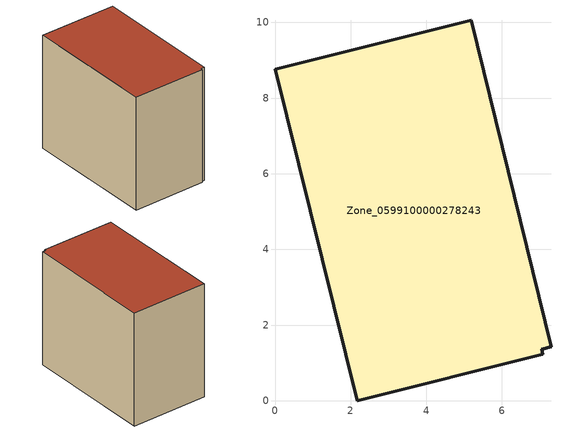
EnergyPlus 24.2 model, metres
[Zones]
Zone_0599100000278243
 floor ground (C_G): 7.3,1.42 7.05,1.36 7.07,1.23 2.17,0 0,8.76 5.19,10.05 z0
 wall outside (C_F): 7.3,1.42 5.19,10.05 0,8.76 2.17,0 7.07,1.23 7.05,1.36 7.3,1.42 z0:7.92
 roof outside (C_R): 7.05,1.36 7.3,1.42 5.19,10.05 0,8.76 2.17,0 7.07,1.23 z7.92
[BUILDING]
Pand.0599100000278243: North Axis=0; Terrain=City; Loads Convergence Tolerance Value=0.04; Temperature Convergence Tolerance Value=0.4; Solar Distribution=FullExterior; Maximum Number of Warmup Days=25; Minimum Number of Warmup Days=1
[Site:Location]
Rotterdam.The.Hague.AP_ZH_NLD Design_Conditions: Latitude=51.96; Longitude=4.45; Time Zone=1; Elevation=-4.5
[SITE:GROUNDTEMPERATURE:BUILDINGSURFACE]
18, 18, 18, 18, 18, 18, 18, 18, 18, 18, 18, 18
[MATERIAL] Thermal Absorptance=0.9; Solar Absorptance=0.7; Visible Absorptance=0.7
Name | Roughness | Thickness | Conductivity | Density | Specific Heat
G.TC.1975-1991 | MediumSmooth | 0.15 | 0.288461 | 540 | 1210
F.TC.1975-1991 | Rough | 0.3 | 0.230769 | 1920 | 840
R.TC.1975-1991 | MediumRough | 0.2 | 0.153846 | 1500 | 1000
[CONSTRUCTION]
C_G: G.TC.1975-1991
C_F: F.TC.1975-1991
C_R: R.TC.1975-1991
[ZONE]
Zone_0599100000278243: Type=1; Multiplier=1; Ceiling Height=Autocalculate; Volume=Autocalculate; Floor Area=autocalculate; Part of Total Floor Area=Yes
[ZONEINFILTRATION:DESIGNFLOWRATE]
Infil_Zone_0599100000278243: Zone or ZoneList or Space or SpaceList=Zone_0599100000278243; Schedule=AlwaysOn; Design Flow Rate Calculation Method=Flow/Area; Flow Rate per Floor Area=0.003; Constant Term Coefficient=1; Temperature Term Coefficient=0; Velocity Term Coefficient=0; Velocity Squared Term Coefficient=0
[HVACTEMPLATE:ZONE:IDEALLOADSAIRSYSTEM]
Zone_0599100000278243: Maximum Heating Supply Air Temperature=50; Minimum Cooling Supply Air Temperature=13; Maximum Heating Supply Air Humidity Ratio=0.0156; Minimum Cooling Supply Air Humidity Ratio=0.0077; Heating Limit=NoLimit; Cooling Limit=NoLimit; Dehumidification Control Type=ConstantSensibleHeatRatio; Cooling Sensible Heat Ratio=0.7; Dehumidification Setpoint=60; Humidification Control Type=None; Humidification Setpoint=30; Outdoor Air Method=None; Outdoor Air Flow Rate per Person=0.00944; Outdoor Air Flow Rate per Zone Floor Area=0; Outdoor Air Flow Rate per Zone=0; Demand Controlled Ventilation Type=None; Outdoor Air Economizer Type=NoEconomizer; Heat Recovery Type=None; Sensible Heat Recovery Effectiveness=0.7; Latent Heat Recovery Effectiveness=0.65
[ZONECONTROL:THERMOSTAT]
ThermostatControl_Zone_0599100000278243: Zone or ZoneList=Zone_0599100000278243; Control Type Schedule=DualSetpointControlType; Control 1=Thermostat_Zone_0599100000278243; Temperature Difference Between Cutout And Setpoint=0
[THERMOSTATSETPOINT:DUALSETPOINT]
Thermostat_Zone_0599100000278243: Heating Setpoint Temperature Schedule=HeatingSetpoint_Zone_0599100000278243; Cooling Setpoint Temperature Schedule=CoolingSetpoint_Zone_0599100000278243
[SCHEDULE:COMPACT]
HeatingSetpoint_Zone_0599100000278243: Through: 12/31, For: AllDays, Until: 24:00, 21
CoolingSetpoint_Zone_0599100000278243: Through: 12/31, For: AllDays, Until: 24:00, 24
DualSetpointControlType: Through: 12/31, For: AllDays, Until: 24:00, 4
AlwaysOn: Through: 12/31, For: AllDays, Until: 24:00, 1
